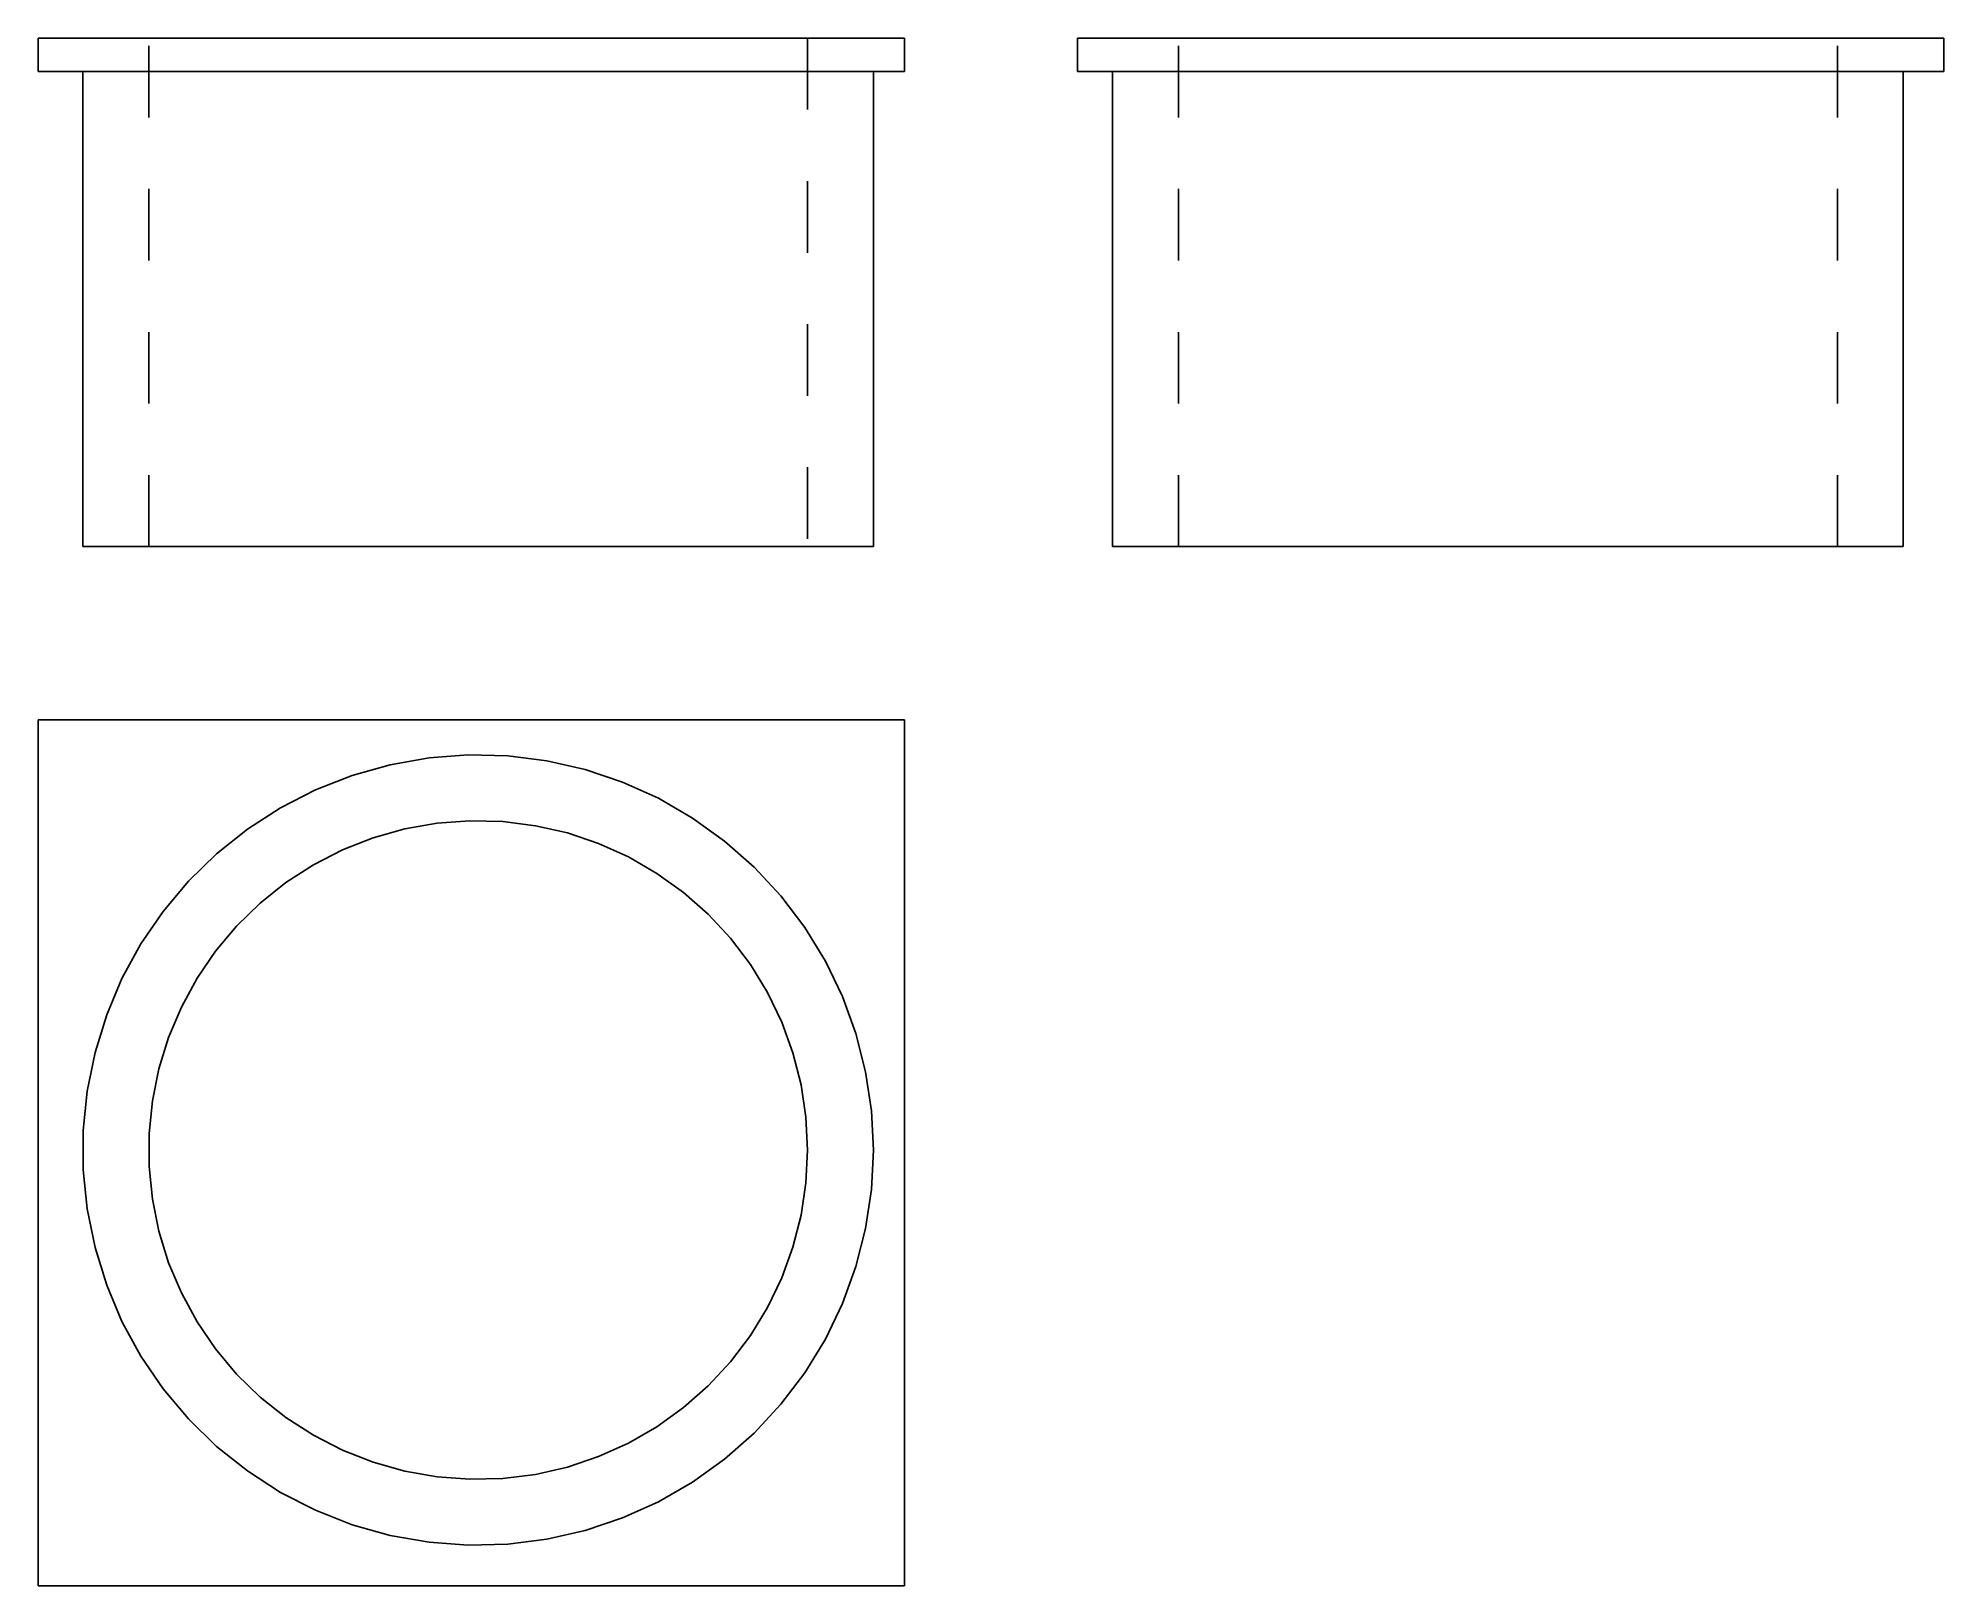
# Model space of a CAD drawing. Extents: x 0 to 2.66, y 0 to 2.16.
import ezdxf

# ---------------------------------------------------------------- set-up
doc = ezdxf.new("R2010")
doc.units = 0
doc.linetypes.add('HIDDEN', pattern=[0.060547, 0.040385, -0.020162])
for name, color, linetype in [('FRONT', 7, 'CONTINUOUS'), ('FRONT_HID', 7, 'HIDDEN'), ('LEFT', 7, 'CONTINUOUS'), ('LEFT_HID', 7, 'HIDDEN'), ('TOP', 7, 'CONTINUOUS'), ('TOP_HID', 7, 'HIDDEN')]:
    doc.layers.add(name, color=color, linetype=linetype)

msp = doc.modelspace()

# ---------------------------------------------------------------- linework, layer by layer
at = {"layer": 'FRONT'}
for p, q in [((1.210938, 2.164062), (0, 2.164062)), ((0, 2.164062), (0, 2.117188)), ((1.210938, 2.164062), (1.210938, 2.117188)), ((1.210938, 2.117188), (0, 2.117188)), ((0.0625, 1.453125), (0.0625, 2.117188)), ((1.167763, 2.117188), (1.167763, 1.453125)), ((1.167763, 1.453125), (0.0625, 1.453125))]:
    msp.add_line(p, q, dxfattribs=at)
at = {"layer": 'FRONT_HID', "linetype": 'HIDDEN'}
for p, q in [((0.115132, 2.164062), (0.080044, 2.164062)), ((0.080044, 2.164062), (0.115132, 2.164062)), ((0.115934, 2.164062), (0.081134, 2.164062)), ((0.081134, 2.164062), (0.115934, 2.164062)), ((0.150219, 2.164062), (0.115132, 2.164062)), ((0.115132, 2.164062), (0.150219, 2.164062)), ((0.150735, 2.164062), (0.115934, 2.164062)), ((0.115934, 2.164062), (0.150735, 2.164062)), ((0.185307, 2.164062), (0.150219, 2.164062)), ((0.150219, 2.164062), (0.185307, 2.164062)), ((0.185535, 2.164062), (0.150735, 2.164062)), ((0.150735, 2.164062), (0.185535, 2.164062)), ((1.075658, 2.164062), (0.154605, 2.164062)), ((0.154605, 2.164062), (1.075658, 2.164062)), ((0.154605, 1.453125), (0.154605, 2.164062)), ((0.220395, 2.164062), (0.185307, 2.164062)), ((0.185307, 2.164062), (0.220395, 2.164062)), ((0.220336, 2.164062), (0.185535, 2.164062)), ((0.185535, 2.164062), (0.220336, 2.164062)), ((0.255137, 2.164062), (0.220336, 2.164062)), ((0.220336, 2.164062), (0.255137, 2.164062)), ((0.255482, 2.164062), (0.220395, 2.164062)), ((0.220395, 2.164062), (0.255482, 2.164062)), ((0.289937, 2.164062), (0.255137, 2.164062)), ((0.255137, 2.164062), (0.289937, 2.164062)), ((0.29057, 2.164062), (0.255482, 2.164062)), ((0.255482, 2.164062), (0.29057, 2.164062)), ((0.324738, 2.164062), (0.289937, 2.164062)), ((0.289937, 2.164062), (0.324738, 2.164062)), ((0.325658, 2.164062), (0.29057, 2.164062)), ((0.29057, 2.164062), (0.325658, 2.164062)), ((0.359538, 2.164062), (0.324738, 2.164062)), ((0.324738, 2.164062), (0.359538, 2.164062)), ((0.360746, 2.164062), (0.325658, 2.164062)), ((0.325658, 2.164062), (0.360746, 2.164062)), ((0.394339, 2.164062), (0.359538, 2.164062)), ((0.359538, 2.164062), (0.394339, 2.164062)), ((0.395833, 2.164062), (0.360746, 2.164062)), ((0.360746, 2.164062), (0.395833, 2.164062)), ((0.429139, 2.164062), (0.394339, 2.164062)), ((0.394339, 2.164062), (0.429139, 2.164062)), ((0.430921, 2.164062), (0.395833, 2.164062)), ((0.395833, 2.164062), (0.430921, 2.164062)), ((0.46394, 2.164062), (0.429139, 2.164062)), ((0.429139, 2.164062), (0.46394, 2.164062)), ((0.466009, 2.164062), (0.430921, 2.164062)), ((0.430921, 2.164062), (0.466009, 2.164062)), ((0.49874, 2.164062), (0.46394, 2.164062)), ((0.46394, 2.164062), (0.49874, 2.164062)), ((0.501096, 2.164062), (0.466009, 2.164062)), ((0.466009, 2.164062), (0.501096, 2.164062)), ((0.533541, 2.164062), (0.49874, 2.164062)), ((0.49874, 2.164062), (0.533541, 2.164062)), ((0.536184, 2.164062), (0.501096, 2.164062)), ((0.501096, 2.164062), (0.536184, 2.164062)), ((0.568341, 2.164062), (0.533541, 2.164062)), ((0.533541, 2.164062), (0.568341, 2.164062)), ((0.571272, 2.164062), (0.536184, 2.164062)), ((0.536184, 2.164062), (0.571272, 2.164062)), ((0.603142, 2.164062), (0.568341, 2.164062)), ((0.568341, 2.164062), (0.603142, 2.164062)), ((0.60636, 2.164062), (0.571272, 2.164062)), ((0.571272, 2.164062), (0.60636, 2.164062)), ((0.637943, 2.164062), (0.603142, 2.164062)), ((0.603142, 2.164062), (0.637943, 2.164062)), ((0.641447, 2.164062), (0.60636, 2.164062)), ((0.60636, 2.164062), (0.641447, 2.164062)), ((0.672743, 2.164062), (0.637943, 2.164062)), ((0.637943, 2.164062), (0.672743, 2.164062)), ((0.676535, 2.164062), (0.641447, 2.164062)), ((0.641447, 2.164062), (0.676535, 2.164062)), ((0.707544, 2.164062), (0.672743, 2.164062)), ((0.672743, 2.164062), (0.707544, 2.164062)), ((0.711623, 2.164062), (0.676535, 2.164062)), ((0.676535, 2.164062), (0.711623, 2.164062)), ((0.742344, 2.164062), (0.707544, 2.164062)), ((0.707544, 2.164062), (0.742344, 2.164062)), ((0.746711, 2.164062), (0.711623, 2.164062)), ((0.711623, 2.164062), (0.746711, 2.164062)), ((0.777145, 2.164062), (0.742344, 2.164062)), ((0.742344, 2.164062), (0.777145, 2.164062)), ((0.781798, 2.164062), (0.746711, 2.164062)), ((0.746711, 2.164062), (0.781798, 2.164062)), ((0.811945, 2.164062), (0.777145, 2.164062)), ((0.777145, 2.164062), (0.811945, 2.164062)), ((0.816886, 2.164062), (0.781798, 2.164062)), ((0.781798, 2.164062), (0.816886, 2.164062)), ((0.846746, 2.164062), (0.811945, 2.164062)), ((0.811945, 2.164062), (0.846746, 2.164062)), ((0.851974, 2.164062), (0.816886, 2.164062)), ((0.816886, 2.164062), (0.851974, 2.164062)), ((0.881546, 2.164062), (0.846746, 2.164062)), ((0.846746, 2.164062), (0.881546, 2.164062)), ((0.887061, 2.164062), (0.851974, 2.164062)), ((0.851974, 2.164062), (0.887061, 2.164062)), ((0.916347, 2.164062), (0.881546, 2.164062)), ((0.881546, 2.164062), (0.916347, 2.164062)), ((0.922149, 2.164062), (0.887061, 2.164062)), ((0.887061, 2.164062), (0.922149, 2.164062)), ((0.951147, 2.164062), (0.916347, 2.164062)), ((0.916347, 2.164062), (0.951147, 2.164062)), ((0.957237, 2.164062), (0.922149, 2.164062)), ((0.922149, 2.164062), (0.957237, 2.164062)), ((0.985948, 2.164062), (0.951147, 2.164062)), ((0.951147, 2.164062), (0.985948, 2.164062)), ((0.992325, 2.164062), (0.957237, 2.164062)), ((0.957237, 2.164062), (0.992325, 2.164062)), ((1.020748, 2.164062), (0.985948, 2.164062)), ((0.985948, 2.164062), (1.020748, 2.164062)), ((1.027412, 2.164062), (0.992325, 2.164062)), ((0.992325, 2.164062), (1.027412, 2.164062)), ((1.055549, 2.164062), (1.020748, 2.164062)), ((1.020748, 2.164062), (1.055549, 2.164062)), ((1.0625, 2.164062), (1.027412, 2.164062)), ((1.027412, 2.164062), (1.0625, 2.164062)), ((1.09035, 2.164062), (1.055549, 2.164062)), ((1.055549, 2.164062), (1.09035, 2.164062)), ((1.097588, 2.164062), (1.0625, 2.164062)), ((1.0625, 2.164062), (1.097588, 2.164062)), ((1.075658, 2.164062), (1.075658, 1.453125)), ((1.12515, 2.164062), (1.09035, 2.164062)), ((1.09035, 2.164062), (1.12515, 2.164062)), ((1.132675, 2.164062), (1.097588, 2.164062)), ((1.097588, 2.164062), (1.132675, 2.164062)), ((1.159951, 2.164062), (1.12515, 2.164062)), ((1.12515, 2.164062), (1.159951, 2.164062)), ((1.167763, 2.164062), (1.132675, 2.164062)), ((1.132675, 2.164062), (1.167763, 2.164062)), ((1.167763, 2.117188), (0.0625, 2.117188)), ((0.0625, 2.117188), (1.167763, 2.117188)), ((1.075658, 1.453125), (0.154605, 1.453125)), ((0.154605, 1.453125), (1.075658, 1.453125))]:
    msp.add_line(p, q, dxfattribs=at)
at = {"layer": 'LEFT'}
for p, q in [((1.453125, 2.164062), (2.664062, 2.164062)), ((1.453125, 2.164062), (1.453125, 2.117188)), ((2.664062, 2.164062), (2.664062, 2.117188)), ((1.453125, 2.117188), (2.664062, 2.117188)), ((1.502056, 1.453125), (1.502056, 2.117188)), ((2.607319, 1.453125), (2.607319, 2.117188)), ((1.502056, 1.453125), (2.607319, 1.453125))]:
    msp.add_line(p, q, dxfattribs=at)
at = {"layer": 'LEFT_HID', "linetype": 'HIDDEN'}
for p, q in [((1.541568, 2.164062), (1.524464, 2.164062)), ((1.524464, 2.164062), (1.558672, 2.164062)), ((1.5433, 2.164062), (1.526336, 2.164062)), ((1.526336, 2.164062), (1.560264, 2.164062)), ((1.575776, 2.164062), (1.541568, 2.164062)), ((1.577228, 2.164062), (1.5433, 2.164062)), ((1.558672, 2.164062), (1.59288, 2.164062)), ((1.560264, 2.164062), (1.594192, 2.164062)), ((1.609984, 2.164062), (1.575776, 2.164062)), ((1.611156, 2.164062), (1.577228, 2.164062)), ((1.59288, 2.164062), (1.627088, 2.164062)), ((2.054688, 2.164062), (1.594161, 2.164062)), ((1.594161, 2.164062), (2.515214, 2.164062)), ((1.594161, 1.453125), (1.594161, 2.164062)), ((1.594192, 2.164062), (1.62812, 2.164062)), ((1.644192, 2.164062), (1.609984, 2.164062)), ((1.645084, 2.164062), (1.611156, 2.164062)), ((1.627088, 2.164062), (1.661296, 2.164062)), ((1.62812, 2.164062), (1.662048, 2.164062)), ((1.6784, 2.164062), (1.644192, 2.164062)), ((1.679012, 2.164062), (1.645084, 2.164062)), ((1.661296, 2.164062), (1.695504, 2.164062)), ((1.662048, 2.164062), (1.695976, 2.164062)), ((1.712608, 2.164062), (1.6784, 2.164062)), ((1.71294, 2.164062), (1.679012, 2.164062)), ((1.695504, 2.164062), (1.729712, 2.164062)), ((1.695976, 2.164062), (1.729904, 2.164062)), ((1.746816, 2.164062), (1.712608, 2.164062)), ((1.746868, 2.164062), (1.71294, 2.164062)), ((1.729712, 2.164062), (1.76392, 2.164062)), ((1.729904, 2.164062), (1.763832, 2.164062)), ((1.781024, 2.164062), (1.746816, 2.164062)), ((1.780796, 2.164062), (1.746868, 2.164062)), ((1.763832, 2.164062), (1.79776, 2.164062)), ((1.76392, 2.164062), (1.798128, 2.164062)), ((1.814724, 2.164062), (1.780796, 2.164062)), ((1.815232, 2.164062), (1.781024, 2.164062)), ((1.79776, 2.164062), (1.831688, 2.164062)), ((1.798128, 2.164062), (1.832336, 2.164062)), ((1.848652, 2.164062), (1.814724, 2.164062)), ((1.84944, 2.164062), (1.815232, 2.164062)), ((1.831688, 2.164062), (1.865616, 2.164062)), ((1.832336, 2.164062), (1.866544, 2.164062)), ((1.88258, 2.164062), (1.848652, 2.164062)), ((1.883648, 2.164062), (1.84944, 2.164062)), ((1.865616, 2.164062), (1.899544, 2.164062)), ((1.866544, 2.164062), (1.900752, 2.164062)), ((1.916508, 2.164062), (1.88258, 2.164062)), ((1.917856, 2.164062), (1.883648, 2.164062)), ((1.899544, 2.164062), (1.933472, 2.164062)), ((1.900752, 2.164062), (1.93496, 2.164062)), ((1.950436, 2.164062), (1.916508, 2.164062)), ((1.952064, 2.164062), (1.917856, 2.164062)), ((1.933472, 2.164062), (1.9674, 2.164062)), ((1.93496, 2.164062), (1.969168, 2.164062)), ((1.984364, 2.164062), (1.950436, 2.164062)), ((1.986272, 2.164062), (1.952064, 2.164062)), ((1.9674, 2.164062), (2.001328, 2.164062)), ((1.969168, 2.164062), (2.003376, 2.164062)), ((2.018292, 2.164062), (1.984364, 2.164062)), ((2.02048, 2.164062), (1.986272, 2.164062)), ((2.001328, 2.164062), (2.035256, 2.164062)), ((2.003376, 2.164062), (2.037584, 2.164062)), ((2.05222, 2.164062), (2.018292, 2.164062)), ((2.054688, 2.164062), (2.02048, 2.164062)), ((2.035256, 2.164062), (2.069184, 2.164062)), ((2.037584, 2.164062), (2.071791, 2.164062)), ((2.086148, 2.164062), (2.05222, 2.164062)), ((2.088895, 2.164062), (2.054688, 2.164062)), ((2.515214, 2.164062), (2.054688, 2.164062)), ((2.069184, 2.164062), (2.103112, 2.164062)), ((2.071791, 2.164062), (2.105999, 2.164062)), ((2.120076, 2.164062), (2.086148, 2.164062)), ((2.123103, 2.164062), (2.088895, 2.164062)), ((2.103112, 2.164062), (2.13704, 2.164062)), ((2.105999, 2.164062), (2.140207, 2.164062)), ((2.154004, 2.164062), (2.120076, 2.164062)), ((2.157311, 2.164062), (2.123103, 2.164062)), ((2.13704, 2.164062), (2.170968, 2.164062)), ((2.140207, 2.164062), (2.174415, 2.164062)), ((2.187932, 2.164062), (2.154004, 2.164062)), ((2.191519, 2.164062), (2.157311, 2.164062)), ((2.170968, 2.164062), (2.204896, 2.164062)), ((2.174415, 2.164062), (2.208623, 2.164062)), ((2.22186, 2.164062), (2.187932, 2.164062)), ((2.225727, 2.164062), (2.191519, 2.164062)), ((2.204896, 2.164062), (2.238825, 2.164062)), ((2.208623, 2.164062), (2.242831, 2.164062)), ((2.255789, 2.164062), (2.22186, 2.164062)), ((2.259935, 2.164062), (2.225727, 2.164062)), ((2.238825, 2.164062), (2.272753, 2.164062)), ((2.242831, 2.164062), (2.277039, 2.164062)), ((2.289717, 2.164062), (2.255789, 2.164062)), ((2.294143, 2.164062), (2.259935, 2.164062)), ((2.272753, 2.164062), (2.306681, 2.164062)), ((2.277039, 2.164062), (2.311247, 2.164062)), ((2.323645, 2.164062), (2.289717, 2.164062)), ((2.328351, 2.164062), (2.294143, 2.164062)), ((2.306681, 2.164062), (2.340609, 2.164062)), ((2.311247, 2.164062), (2.345455, 2.164062)), ((2.357573, 2.164062), (2.323645, 2.164062)), ((2.362559, 2.164062), (2.328351, 2.164062)), ((2.340609, 2.164062), (2.374537, 2.164062)), ((2.345455, 2.164062), (2.379663, 2.164062)), ((2.391501, 2.164062), (2.357573, 2.164062)), ((2.396767, 2.164062), (2.362559, 2.164062)), ((2.374537, 2.164062), (2.408465, 2.164062)), ((2.379663, 2.164062), (2.413871, 2.164062)), ((2.425429, 2.164062), (2.391501, 2.164062)), ((2.430975, 2.164062), (2.396767, 2.164062)), ((2.408465, 2.164062), (2.442393, 2.164062)), ((2.413871, 2.164062), (2.448079, 2.164062)), ((2.459357, 2.164062), (2.425429, 2.164062)), ((2.465183, 2.164062), (2.430975, 2.164062)), ((2.442393, 2.164062), (2.476321, 2.164062)), ((2.448079, 2.164062), (2.482287, 2.164062)), ((2.493285, 2.164062), (2.459357, 2.164062)), ((2.499391, 2.164062), (2.465183, 2.164062)), ((2.476321, 2.164062), (2.510249, 2.164062)), ((2.482287, 2.164062), (2.516495, 2.164062)), ((2.527213, 2.164062), (2.493285, 2.164062)), ((2.533599, 2.164062), (2.499391, 2.164062)), ((2.510249, 2.164062), (2.544177, 2.164062)), ((2.515214, 1.453125), (2.515214, 2.164062)), ((2.516495, 2.164062), (2.550703, 2.164062)), ((2.561141, 2.164062), (2.527213, 2.164062)), ((2.567807, 2.164062), (2.533599, 2.164062)), ((2.544177, 2.164062), (2.578105, 2.164062)), ((2.550703, 2.164062), (2.584911, 2.164062)), ((2.578105, 2.164062), (2.561141, 2.164062)), ((2.584911, 2.164062), (2.567807, 2.164062)), ((2.054688, 2.117188), (1.502056, 2.117188)), ((1.502056, 2.117188), (2.607319, 2.117188)), ((2.607319, 2.117188), (2.054688, 2.117188)), ((2.054688, 1.453125), (1.502056, 1.453125)), ((2.054688, 1.453125), (1.594161, 1.453125)), ((1.594161, 1.453125), (2.515214, 1.453125)), ((2.515214, 1.453125), (2.054688, 1.453125)), ((2.607319, 1.453125), (2.054688, 1.453125))]:
    msp.add_line(p, q, dxfattribs=at)
at = {"layer": 'TOP'}
for p, q in [((1.210938, 1.210938), (0, 1.210938)), ((0, 1.210938), (0, 0)), ((1.210938, 0), (1.210938, 1.210938)), ((0.557868, 1.066327), (0.512655, 1.058355)), ((0.60365, 1.069758), (0.557868, 1.066327)), ((0.649547, 1.068614), (0.60365, 1.069758)), ((0.695101, 1.062905), (0.649547, 1.068614)), ((0.46846, 1.04592), (0.425723, 1.029147)), ((0.512655, 1.058355), (0.46846, 1.04592)), ((0.739861, 1.052689), (0.695101, 1.062905)), ((0.783381, 1.038067), (0.739861, 1.052689)), ((0.425723, 1.029147), (0.384868, 1.008202)), ((0.825229, 1.019184), (0.783381, 1.038067)), ((0.864988, 0.996229), (0.825229, 1.019184)), ((0.384868, 1.008202), (0.346302, 0.983294)), ((0.902265, 0.969429), (0.864988, 0.996229)), ((0.346302, 0.983294), (0.310408, 0.954669)), ((0.936688, 0.939051), (0.902265, 0.969429)), ((0.310408, 0.954669), (0.277542, 0.922612)), ((0.967915, 0.905396), (0.936688, 0.939051)), ((0.277542, 0.922612), (0.248031, 0.887443)), ((0.248031, 0.887443), (0.222169, 0.84951)), ((0.995636, 0.868799), (0.967915, 0.905396)), ((1.019576, 0.829624), (0.995636, 0.868799)), ((0.222169, 0.84951), (0.200212, 0.80919)), ((1.039496, 0.788259), (1.019576, 0.829624)), ((0.200212, 0.80919), (0.182378, 0.766884)), ((1.055198, 0.745118), (1.039496, 0.788259)), ((0.182378, 0.766884), (0.168846, 0.723013)), ((0.168846, 0.723013), (0.159749, 0.678013)), ((1.066527, 0.700627), (1.055198, 0.745118)), ((1.073369, 0.655229), (1.066527, 0.700627)), ((0.159749, 0.678013), (0.155178, 0.63233)), ((1.075658, 0.609375), (1.073369, 0.655229)), ((0.155178, 0.63233), (0.155178, 0.58642)), ((0.155178, 0.58642), (0.159749, 0.540737)), ((1.073369, 0.563521), (1.075658, 0.609375)), ((1.066527, 0.518123), (1.073369, 0.563521)), ((0.159749, 0.540737), (0.168846, 0.495737)), ((1.055198, 0.473632), (1.066527, 0.518123)), ((0.168846, 0.495737), (0.182378, 0.451866)), ((1.039496, 0.430491), (1.055198, 0.473632)), ((0.182378, 0.451866), (0.200212, 0.40956)), ((1.019576, 0.389126), (1.039496, 0.430491)), ((0.200212, 0.40956), (0.222169, 0.36924)), ((0.995636, 0.349951), (1.019576, 0.389126)), ((0.222169, 0.36924), (0.248031, 0.331307)), ((0.967915, 0.313354), (0.995636, 0.349951)), ((0.248031, 0.331307), (0.277542, 0.296138)), ((0.277542, 0.296138), (0.310408, 0.264081)), ((0.936688, 0.279699), (0.967915, 0.313354)), ((0.902265, 0.249321), (0.936688, 0.279699)), ((0.310408, 0.264081), (0.346302, 0.235456)), ((0.864988, 0.222521), (0.902265, 0.249321)), ((0.346302, 0.235456), (0.384868, 0.210548)), ((0.825229, 0.199566), (0.864988, 0.222521)), ((0.384868, 0.210548), (0.425723, 0.189603)), ((0.425723, 0.189603), (0.46846, 0.17283)), ((0.783381, 0.180683), (0.825229, 0.199566)), ((0.46846, 0.17283), (0.512655, 0.160395)), ((0.512655, 0.160395), (0.557868, 0.152423)), ((0.695101, 0.155845), (0.739861, 0.166061)), ((0.739861, 0.166061), (0.783381, 0.180683)), ((0.557868, 0.152423), (0.60365, 0.148992)), ((0.60365, 0.148992), (0.649547, 0.150136)), ((0.649547, 0.150136), (0.695101, 0.155845)), ((0, 0), (1.210938, 0))]:
    msp.add_line(p, q, dxfattribs=at)
at = {"layer": 'TOP_HID', "linetype": 'HIDDEN'}
for p, q in [((0.492159, 1.148151), (0.439126, 1.13323)), ((0.492159, 1.148151), (0.439126, 1.13323)), ((0.546415, 1.157718), (0.492159, 1.148151)), ((0.546415, 1.157718), (0.492159, 1.148151)), ((0.601354, 1.161835), (0.546415, 1.157718)), ((0.601354, 1.161835), (0.546415, 1.157718)), ((0.65643, 1.160461), (0.601354, 1.161835)), ((0.65643, 1.160461), (0.601354, 1.161835)), ((0.711095, 1.153611), (0.65643, 1.160461)), ((0.711095, 1.153611), (0.65643, 1.160461)), ((0.764807, 1.141352), (0.711095, 1.153611)), ((0.764807, 1.141352), (0.711095, 1.153611)), ((0.439126, 1.13323), (0.387841, 1.113102)), ((0.439126, 1.13323), (0.387841, 1.113102)), ((0.817031, 1.123805), (0.764807, 1.141352)), ((0.817031, 1.123805), (0.764807, 1.141352)), ((0.867248, 1.101146), (0.817031, 1.123805)), ((0.867248, 1.101146), (0.817031, 1.123805)), ((0.387841, 1.113102), (0.338816, 1.087968)), ((0.387841, 1.113102), (0.338816, 1.087968)), ((0.91496, 1.0736), (0.867248, 1.101146)), ((0.91496, 1.0736), (0.867248, 1.101146)), ((0.338816, 1.087968), (0.292536, 1.058078)), ((0.338816, 1.087968), (0.292536, 1.058078)), ((0.959692, 1.04144), (0.91496, 1.0736)), ((0.959692, 1.04144), (0.91496, 1.0736)), ((0.292536, 1.058078), (0.249463, 1.023728)), ((0.292536, 1.058078), (0.249463, 1.023728)), ((1.000999, 1.004986), (0.959692, 1.04144)), ((1.000999, 1.004986), (0.959692, 1.04144)), ((0.249463, 1.023728), (0.210024, 0.98526)), ((0.249463, 1.023728), (0.210024, 0.98526)), ((1.038472, 0.9646), (1.000999, 1.004986)), ((1.038472, 0.9646), (1.000999, 1.004986)), ((0.210024, 0.98526), (0.174611, 0.943056)), ((0.210024, 0.98526), (0.174611, 0.943056)), ((1.071737, 0.920683), (1.038472, 0.9646)), ((1.071737, 0.920683), (1.038472, 0.9646)), ((0.174611, 0.943056), (0.143576, 0.897537)), ((0.174611, 0.943056), (0.143576, 0.897537)), ((1.100465, 0.873673), (1.071737, 0.920683)), ((1.100465, 0.873673), (1.071737, 0.920683)), ((0.143576, 0.897537), (0.117228, 0.849153)), ((0.143576, 0.897537), (0.117228, 0.849153)), ((1.124368, 0.824036), (1.100465, 0.873673)), ((1.124368, 0.824036), (1.100465, 0.873673)), ((0.117228, 0.849153), (0.095828, 0.798386)), ((0.117228, 0.849153), (0.095828, 0.798386)), ((1.143211, 0.772266), (1.124368, 0.824036)), ((1.143211, 0.772266), (1.124368, 0.824036)), ((0.095828, 0.798386), (0.079589, 0.745741)), ((0.095828, 0.798386), (0.079589, 0.745741)), ((1.156806, 0.718877), (1.143211, 0.772266)), ((1.156806, 0.718877), (1.143211, 0.772266)), ((0.079589, 0.745741), (0.068672, 0.69174)), ((0.079589, 0.745741), (0.068672, 0.69174)), ((1.165017, 0.664399), (1.156806, 0.718877)), ((1.165017, 0.664399), (1.156806, 0.718877)), ((0.068672, 0.69174), (0.063187, 0.636921)), ((0.068672, 0.69174), (0.063187, 0.636921)), ((1.167763, 0.609375), (1.165017, 0.664399)), ((1.167763, 0.609375), (1.165017, 0.664399)), ((0.063187, 0.636921), (0.063187, 0.581829)), ((0.063187, 0.636921), (0.063187, 0.581829)), ((1.165017, 0.554351), (1.167763, 0.609375)), ((1.165017, 0.554351), (1.167763, 0.609375)), ((0.063187, 0.581829), (0.068672, 0.52701)), ((0.063187, 0.581829), (0.068672, 0.52701)), ((1.156806, 0.499873), (1.165017, 0.554351)), ((1.156806, 0.499873), (1.165017, 0.554351)), ((0.068672, 0.52701), (0.079589, 0.473009)), ((0.068672, 0.52701), (0.079589, 0.473009)), ((1.143211, 0.446484), (1.156806, 0.499873)), ((1.143211, 0.446484), (1.156806, 0.499873)), ((0.079589, 0.473009), (0.095828, 0.420364)), ((0.079589, 0.473009), (0.095828, 0.420364)), ((1.124368, 0.394714), (1.143211, 0.446484)), ((1.124368, 0.394714), (1.143211, 0.446484)), ((0.095828, 0.420364), (0.117228, 0.369597)), ((0.095828, 0.420364), (0.117228, 0.369597)), ((1.100465, 0.345077), (1.124368, 0.394714)), ((1.100465, 0.345077), (1.124368, 0.394714)), ((0.117228, 0.369597), (0.143576, 0.321213)), ((0.117228, 0.369597), (0.143576, 0.321213)), ((0.143576, 0.321213), (0.174611, 0.275694)), ((0.143576, 0.321213), (0.174611, 0.275694)), ((1.071737, 0.298067), (1.100465, 0.345077)), ((1.071737, 0.298067), (1.100465, 0.345077)), ((1.038472, 0.25415), (1.071737, 0.298067)), ((1.038472, 0.25415), (1.071737, 0.298067)), ((0.174611, 0.275694), (0.210024, 0.23349)), ((0.174611, 0.275694), (0.210024, 0.23349)), ((1.000999, 0.213764), (1.038472, 0.25415)), ((1.000999, 0.213764), (1.038472, 0.25415)), ((0.210024, 0.23349), (0.249463, 0.195022)), ((0.210024, 0.23349), (0.249463, 0.195022)), ((0.959692, 0.17731), (1.000999, 0.213764)), ((0.959692, 0.17731), (1.000999, 0.213764)), ((0.249463, 0.195022), (0.292536, 0.160672)), ((0.249463, 0.195022), (0.292536, 0.160672)), ((0.292536, 0.160672), (0.338816, 0.130782)), ((0.292536, 0.160672), (0.338816, 0.130782)), ((0.91496, 0.14515), (0.959692, 0.17731)), ((0.91496, 0.14515), (0.959692, 0.17731)), ((0.867248, 0.117604), (0.91496, 0.14515)), ((0.867248, 0.117604), (0.91496, 0.14515)), ((0.338816, 0.130782), (0.387841, 0.105648)), ((0.338816, 0.130782), (0.387841, 0.105648)), ((0.817031, 0.094945), (0.867248, 0.117604)), ((0.817031, 0.094945), (0.867248, 0.117604)), ((0.387841, 0.105648), (0.439126, 0.08552)), ((0.387841, 0.105648), (0.439126, 0.08552)), ((0.439126, 0.08552), (0.492159, 0.070599)), ((0.439126, 0.08552), (0.492159, 0.070599)), ((0.764807, 0.077398), (0.817031, 0.094945)), ((0.764807, 0.077398), (0.817031, 0.094945)), ((0.492159, 0.070599), (0.546415, 0.061032)), ((0.492159, 0.070599), (0.546415, 0.061032)), ((0.546415, 0.061032), (0.601354, 0.056915)), ((0.546415, 0.061032), (0.601354, 0.056915)), ((0.601354, 0.056915), (0.65643, 0.058289)), ((0.601354, 0.056915), (0.65643, 0.058289)), ((0.65643, 0.058289), (0.711095, 0.065139)), ((0.65643, 0.058289), (0.711095, 0.065139)), ((0.711095, 0.065139), (0.764807, 0.077398)), ((0.711095, 0.065139), (0.764807, 0.077398))]:
    msp.add_line(p, q, dxfattribs=at)

doc.saveas('drawing.dxf')
